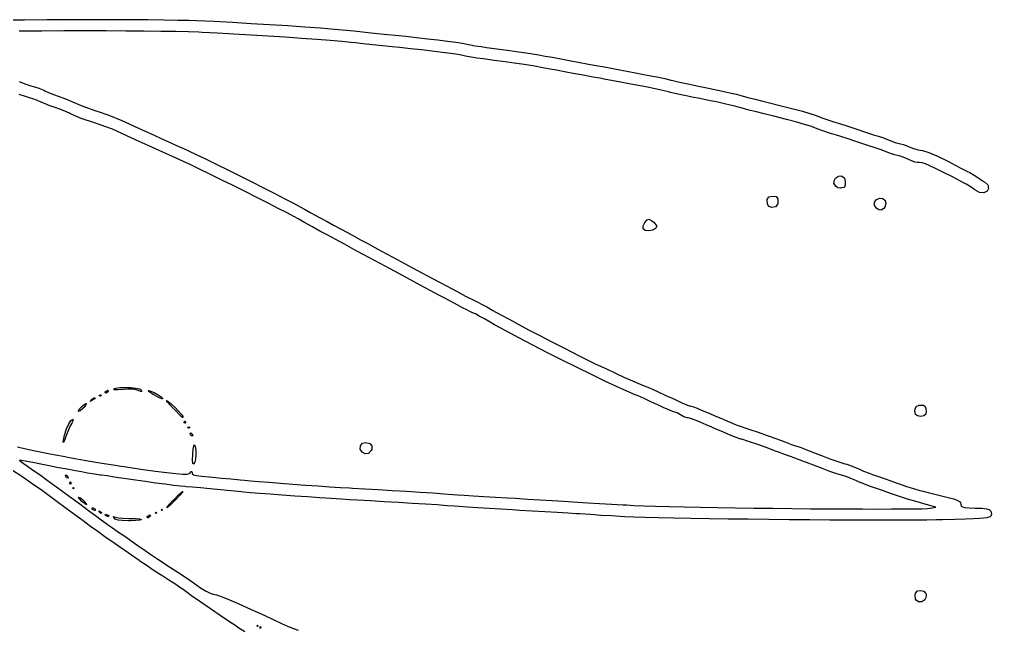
# Model space of a CAD drawing. Extents: x 1.01 to 6.21, y -5.65 to -1.16.
# Drawn here: x 3.5993 to 3.7334, y -1.5017 to -1.4176 of the extents above; entities that cross this region are included whole.
import ezdxf

# ---------------------------------------------------------------- set-up
doc = ezdxf.new("R2010")
doc.units = 0
doc.header["$MEASUREMENT"] = 0
doc.layers.add('BLACK', color=7, linetype='CONTINUOUS')

msp = doc.modelspace()

# ---------------------------------------------------------------- linework, layer by layer
at = {"layer": 'BLACK', "linetype": 'CONTINUOUS'}
for p, q in [((3.5968, -1.41769), (3.59995, -1.41767)), ((3.59995, -1.41767), (3.60308, -1.41765)), ((3.60308, -1.41765), (3.60614, -1.41764)), ((3.60614, -1.41764), (3.60911, -1.41763)), ((3.60911, -1.41763), (3.61194, -1.41763)), ((3.61194, -1.41763), (3.61459, -1.41764)), ((3.61459, -1.41764), (3.61703, -1.41766)), ((3.61703, -1.41766), (3.61922, -1.41768)), ((3.61922, -1.41768), (3.62111, -1.41771)), ((3.62111, -1.41771), (3.62268, -1.41774)), ((3.62268, -1.41774), (3.6237, -1.41778)), ((3.6237, -1.41778), (3.62612, -1.41789)), ((3.62612, -1.41789), (3.62865, -1.41802)), ((3.62865, -1.41802), (3.63122, -1.41817)), ((3.63122, -1.41817), (3.63378, -1.41832)), ((3.63378, -1.41832), (3.63627, -1.41848)), ((3.63627, -1.41848), (3.63863, -1.41865)), ((3.63863, -1.41865), (3.64081, -1.41881)), ((3.64081, -1.41881), (3.64275, -1.41896)), ((3.64275, -1.41896), (3.64439, -1.41911)), ((3.64439, -1.41911), (3.6454, -1.41921)), ((3.60233, -1.41923), (3.59924, -1.41925)), ((3.60538, -1.41922), (3.60233, -1.41923)), ((3.60836, -1.41922), (3.60538, -1.41922)), ((3.61122, -1.41922), (3.60836, -1.41922)), ((3.61394, -1.41923), (3.61122, -1.41922)), ((3.61647, -1.41925), (3.61394, -1.41923)), ((3.61878, -1.41928), (3.61647, -1.41925)), ((3.62083, -1.41931), (3.61878, -1.41928)), ((3.62258, -1.41935), (3.62083, -1.41931)), ((3.624, -1.41941), (3.62258, -1.41935)), ((3.62446, -1.41943), (3.624, -1.41941)), ((3.62659, -1.41953), (3.62446, -1.41943)), ((3.62886, -1.41965), (3.62659, -1.41953)), ((3.63121, -1.41979), (3.62886, -1.41965)), ((3.63359, -1.41994), (3.63121, -1.41979)), ((3.63594, -1.42009), (3.63359, -1.41994)), ((3.63819, -1.42024), (3.63594, -1.42009)), ((3.64028, -1.4204), (3.63819, -1.42024)), ((3.64215, -1.42055), (3.64028, -1.4204)), ((3.6454, -1.41921), (3.64624, -1.4193)), ((3.64624, -1.4193), (3.64736, -1.41942)), ((3.64736, -1.41942), (3.64867, -1.41955)), ((3.64867, -1.41955), (3.65004, -1.41969)), ((3.65004, -1.41969), (3.6511, -1.4198)), ((3.6511, -1.4198), (3.65255, -1.41995)), ((3.65255, -1.41995), (3.65406, -1.42011)), ((3.65406, -1.42011), (3.65556, -1.42029)), ((3.65556, -1.42029), (3.657, -1.42046)), ((3.657, -1.42046), (3.65833, -1.42063)), ((3.64374, -1.42069), (3.64215, -1.42055)), ((3.645, -1.42081), (3.64374, -1.42069)), ((3.64563, -1.42088), (3.645, -1.42081)), ((3.6467, -1.42099), (3.64563, -1.42088)), ((3.64798, -1.42112), (3.6467, -1.42099)), ((3.64935, -1.42126), (3.64798, -1.42112)), ((3.6507, -1.4214), (3.64935, -1.42126)), ((3.65174, -1.4215), (3.6507, -1.4214)), ((3.65323, -1.42167), (3.65174, -1.4215)), ((3.65474, -1.42184), (3.65323, -1.42167)), ((3.65833, -1.42063), (3.65947, -1.42079)), ((3.65947, -1.42079), (3.66037, -1.42092)), ((3.66037, -1.42092), (3.66098, -1.42103)), ((3.66098, -1.42103), (3.6612, -1.42108)), ((3.6612, -1.42108), (3.66151, -1.42115)), ((3.66151, -1.42115), (3.66213, -1.42126)), ((3.66213, -1.42126), (3.66295, -1.42138)), ((3.66295, -1.42138), (3.6637, -1.42149)), ((3.6637, -1.42149), (3.66548, -1.42173)), ((3.66548, -1.42173), (3.66694, -1.42193)), ((3.65621, -1.42201), (3.65474, -1.42184)), ((3.65757, -1.42219), (3.65621, -1.42201)), ((3.65877, -1.42235), (3.65757, -1.42219)), ((3.65975, -1.42249), (3.65877, -1.42235)), ((3.66044, -1.4226), (3.65975, -1.42249)), ((3.6608, -1.42268), (3.66044, -1.4226)), ((3.66103, -1.42273), (3.6608, -1.42268)), ((3.66159, -1.42283), (3.66103, -1.42273)), ((3.66238, -1.42296), (3.66159, -1.42283)), ((3.6633, -1.42309), (3.66238, -1.42296)), ((3.66478, -1.42329), (3.6633, -1.42309)), ((3.66694, -1.42193), (3.66814, -1.4221)), ((3.66814, -1.4221), (3.66916, -1.42225)), ((3.66916, -1.42225), (3.67007, -1.42239)), ((3.67007, -1.42239), (3.67093, -1.42253)), ((3.67093, -1.42253), (3.67182, -1.42268)), ((3.67182, -1.42268), (3.67282, -1.42286)), ((3.67282, -1.42286), (3.67398, -1.42308)), ((3.67398, -1.42308), (3.6751, -1.42329)), ((3.66629, -1.4235), (3.66478, -1.42329)), ((3.66753, -1.42367), (3.66629, -1.4235)), ((3.66858, -1.42382), (3.66753, -1.42367)), ((3.6695, -1.42396), (3.66858, -1.42382)), ((3.67037, -1.4241), (3.6695, -1.42396)), ((3.67125, -1.42425), (3.67037, -1.4241)), ((3.67222, -1.42443), (3.67125, -1.42425)), ((3.67335, -1.42463), (3.67222, -1.42443)), ((3.6751, -1.42329), (3.67636, -1.42352)), ((3.67636, -1.42352), (3.67776, -1.42378)), ((3.67776, -1.42378), (3.6791, -1.42403)), ((3.6791, -1.42403), (3.68, -1.42419)), ((3.68, -1.42419), (3.68231, -1.42462)), ((3.6747, -1.42489), (3.67335, -1.42463)), ((3.67568, -1.42507), (3.6747, -1.42489)), ((3.67706, -1.42532), (3.67568, -1.42507)), ((3.67843, -1.42558), (3.67706, -1.42532)), ((3.6796, -1.42579), (3.67843, -1.42558)), ((3.67995, -1.42586), (3.6796, -1.42579)), ((3.68231, -1.42462), (3.68426, -1.42499)), ((3.68426, -1.42499), (3.68589, -1.4253)), ((3.68589, -1.4253), (3.68722, -1.42557)), ((3.68722, -1.42557), (3.68829, -1.4258)), ((3.68829, -1.4258), (3.68912, -1.42599)), ((3.5992, -1.42621), (3.6, -1.4265)), ((3.6, -1.4265), (3.60082, -1.42677)), ((3.60082, -1.42677), (3.6012, -1.42689)), ((3.6012, -1.42689), (3.60193, -1.42712)), ((3.60193, -1.42712), (3.60262, -1.42741)), ((3.68221, -1.42628), (3.67995, -1.42586)), ((3.68411, -1.42664), (3.68221, -1.42628)), ((3.68569, -1.42694), (3.68411, -1.42664)), ((3.68698, -1.42721), (3.68569, -1.42694)), ((3.68912, -1.42599), (3.68923, -1.42602)), ((3.68923, -1.42602), (3.69014, -1.42623)), ((3.69014, -1.42623), (3.69126, -1.42648)), ((3.69126, -1.42648), (3.69237, -1.42672)), ((3.69237, -1.42672), (3.69273, -1.42679)), ((3.69273, -1.42679), (3.69434, -1.42712)), ((3.69434, -1.42712), (3.69563, -1.42738)), ((3.60008, -1.42826), (3.59923, -1.42797)), ((3.6008, -1.42849), (3.60008, -1.42826)), ((3.60099, -1.42854), (3.6008, -1.42849)), ((3.60262, -1.42741), (3.60277, -1.42748)), ((3.60277, -1.42748), (3.60334, -1.42774)), ((3.60334, -1.42774), (3.60409, -1.42803)), ((3.60409, -1.42803), (3.60459, -1.4282)), ((3.60459, -1.4282), (3.60539, -1.42848)), ((3.60539, -1.42848), (3.60618, -1.4288)), ((3.68802, -1.42743), (3.68698, -1.42721)), ((3.68883, -1.42762), (3.68802, -1.42743)), ((3.68911, -1.42769), (3.68883, -1.42762)), ((3.69012, -1.42792), (3.68911, -1.42769)), ((3.69126, -1.42817), (3.69012, -1.42792)), ((3.69233, -1.42839), (3.69126, -1.42817)), ((3.6929, -1.42851), (3.69233, -1.42839)), ((3.6944, -1.42881), (3.6929, -1.42851)), ((3.69563, -1.42738), (3.69666, -1.4276)), ((3.69666, -1.4276), (3.69748, -1.42779)), ((3.69748, -1.42779), (3.69818, -1.42796)), ((3.69818, -1.42796), (3.6988, -1.42812)), ((3.6988, -1.42812), (3.699, -1.42818)), ((3.699, -1.42818), (3.69977, -1.42839)), ((3.69977, -1.42839), (3.70077, -1.42865)), ((3.60174, -1.42881), (3.60099, -1.42854)), ((3.60237, -1.42908), (3.60174, -1.42881)), ((3.60272, -1.42925), (3.60237, -1.42908)), ((3.60343, -1.42953), (3.60272, -1.42925)), ((3.60419, -1.4298), (3.60343, -1.42953)), ((3.60468, -1.42997), (3.60419, -1.4298)), ((3.60618, -1.4288), (3.60656, -1.42898)), ((3.60656, -1.42898), (3.60802, -1.42962)), ((3.60802, -1.42962), (3.60981, -1.43024)), ((3.6956, -1.42906), (3.6944, -1.42881)), ((3.69655, -1.42927), (3.6956, -1.42906)), ((3.69732, -1.42945), (3.69655, -1.42927)), ((3.69799, -1.42961), (3.69732, -1.42945)), ((3.6986, -1.42978), (3.69799, -1.42961)), ((3.69898, -1.42988), (3.6986, -1.42978)), ((3.70077, -1.42865), (3.70185, -1.42892)), ((3.70185, -1.42892), (3.7024, -1.42906)), ((3.7024, -1.42906), (3.70438, -1.42955)), ((3.70438, -1.42955), (3.70601, -1.42996)), ((3.6055, -1.43028), (3.60468, -1.42997)), ((3.60616, -1.43058), (3.6055, -1.43028)), ((3.60628, -1.43064), (3.60616, -1.43058)), ((3.60778, -1.43128), (3.60628, -1.43064)), ((3.60981, -1.43024), (3.61, -1.4303)), ((3.61, -1.4303), (3.6116, -1.43084)), ((3.6116, -1.43084), (3.61339, -1.43158)), ((3.6999, -1.43013), (3.69898, -1.42988)), ((3.70096, -1.4304), (3.6999, -1.43013)), ((3.702, -1.43066), (3.70096, -1.4304)), ((3.70335, -1.43099), (3.702, -1.43066)), ((3.7051, -1.43143), (3.70335, -1.43099)), ((3.70601, -1.42996), (3.7073, -1.43031)), ((3.7073, -1.43031), (3.7083, -1.4306)), ((3.7083, -1.4306), (3.70904, -1.43085)), ((3.70904, -1.43085), (3.7094, -1.43099)), ((3.7094, -1.43099), (3.70998, -1.43121)), ((3.6096, -1.4319), (3.60778, -1.43128)), ((3.6104, -1.43215), (3.6096, -1.4319)), ((3.61209, -1.43279), (3.6104, -1.43215)), ((3.61339, -1.43158), (3.6144, -1.43205)), ((3.6144, -1.43205), (3.61569, -1.43265)), ((3.7065, -1.4318), (3.7051, -1.43143)), ((3.7076, -1.43211), (3.7065, -1.4318)), ((3.70842, -1.43237), (3.7076, -1.43211)), ((3.709, -1.43259), (3.70842, -1.43237)), ((3.70998, -1.43121), (3.71081, -1.4315)), ((3.71081, -1.4315), (3.71177, -1.43181)), ((3.71177, -1.43181), (3.7124, -1.43201)), ((3.7124, -1.43201), (3.7134, -1.43231)), ((3.7134, -1.43231), (3.71439, -1.43263)), ((3.614, -1.43365), (3.61209, -1.43279)), ((3.61407, -1.43368), (3.614, -1.43365)), ((3.61538, -1.43429), (3.61407, -1.43368)), ((3.61569, -1.43265), (3.61733, -1.43339)), ((3.61733, -1.43339), (3.61932, -1.43429)), ((3.70934, -1.43272), (3.709, -1.43259)), ((3.7101, -1.43299), (3.70934, -1.43272)), ((3.71103, -1.4333), (3.7101, -1.43299)), ((3.712, -1.43361), (3.71103, -1.4333)), ((3.71261, -1.43379), (3.712, -1.43361)), ((3.71362, -1.43411), (3.71261, -1.43379)), ((3.71439, -1.43263), (3.71523, -1.43291)), ((3.71523, -1.43291), (3.7156, -1.43304)), ((3.7156, -1.43304), (3.71641, -1.43331)), ((3.71641, -1.43331), (3.71723, -1.43358)), ((3.71723, -1.43358), (3.7176, -1.43369)), ((3.7176, -1.43369), (3.71835, -1.43394)), ((3.61703, -1.43504), (3.61538, -1.43429)), ((3.61904, -1.43594), (3.61703, -1.43504)), ((3.61932, -1.43429), (3.62166, -1.43534)), ((3.71453, -1.43441), (3.71362, -1.43411)), ((3.7152, -1.43464), (3.71453, -1.43441)), ((3.71562, -1.43478), (3.7152, -1.43464)), ((3.71647, -1.43507), (3.71562, -1.43478)), ((3.7172, -1.43529), (3.71647, -1.43507)), ((3.71835, -1.43394), (3.71918, -1.43426)), ((3.71918, -1.43426), (3.71947, -1.43438)), ((3.71947, -1.43438), (3.7201, -1.43462)), ((3.7201, -1.43462), (3.72063, -1.43477)), ((3.72063, -1.43477), (3.72082, -1.4348)), ((3.72082, -1.4348), (3.72124, -1.43489)), ((3.72124, -1.43489), (3.72181, -1.43511)), ((3.72181, -1.43511), (3.722, -1.4352)), ((3.722, -1.4352), (3.7226, -1.43545)), ((3.6214, -1.437), (3.61904, -1.43594)), ((3.62166, -1.43534), (3.6218, -1.4354)), ((3.6218, -1.4354), (3.62258, -1.43575)), ((3.62258, -1.43575), (3.62364, -1.43626)), ((3.62364, -1.43626), (3.62493, -1.43688)), ((3.71747, -1.43538), (3.7172, -1.43529)), ((3.71829, -1.43566), (3.71747, -1.43538)), ((3.71907, -1.43598), (3.71829, -1.43566)), ((3.71943, -1.43612), (3.71907, -1.43598)), ((3.72002, -1.43632), (3.71943, -1.43612)), ((3.72042, -1.4364), (3.72002, -1.43632)), ((3.72065, -1.43644), (3.72042, -1.4364)), ((3.72119, -1.43663), (3.72065, -1.43644)), ((3.7226, -1.43545), (3.72313, -1.43559)), ((3.72313, -1.43559), (3.72324, -1.4356)), ((3.72324, -1.4356), (3.72387, -1.4357)), ((3.72387, -1.4357), (3.72473, -1.43598)), ((3.72473, -1.43598), (3.72585, -1.43647)), ((3.72585, -1.43647), (3.72727, -1.43716)), ((3.6219, -1.43723), (3.6214, -1.437)), ((3.62289, -1.43769), (3.6219, -1.43723)), ((3.62412, -1.43828), (3.62289, -1.43769)), ((3.62493, -1.43688), (3.6264, -1.4376)), ((3.6264, -1.4376), (3.62799, -1.43839)), ((3.72182, -1.43691), (3.72119, -1.43663)), ((3.72225, -1.43711), (3.72182, -1.43691)), ((3.72281, -1.43732), (3.72225, -1.43711)), ((3.72316, -1.43738), (3.72281, -1.43732)), ((3.72345, -1.43737), (3.72316, -1.43738)), ((3.72381, -1.43743), (3.72345, -1.43737)), ((3.72427, -1.43757), (3.72381, -1.43743)), ((3.72488, -1.43782), (3.72427, -1.43757)), ((3.72567, -1.43819), (3.72488, -1.43782)), ((3.72727, -1.43716), (3.72743, -1.43725)), ((3.72743, -1.43725), (3.72836, -1.43773)), ((3.72836, -1.43773), (3.72925, -1.43819)), ((3.62554, -1.43898), (3.62412, -1.43828)), ((3.6271, -1.43974), (3.62554, -1.43898)), ((3.62799, -1.43839), (3.62965, -1.43921)), ((3.62965, -1.43921), (3.63132, -1.44005)), ((3.71226, -1.43927), (3.7127, -1.43922)), ((3.7127, -1.43922), (3.71303, -1.43943)), ((3.72669, -1.4387), (3.72567, -1.43819)), ((3.72799, -1.43936), (3.72669, -1.4387)), ((3.72925, -1.43819), (3.73, -1.43858)), ((3.73, -1.43858), (3.73038, -1.43877)), ((3.73038, -1.43877), (3.73099, -1.4391)), ((3.73099, -1.4391), (3.73149, -1.43943)), ((3.62873, -1.44055), (3.6271, -1.43974)), ((3.63039, -1.44138), (3.62873, -1.44055)), ((3.63132, -1.44005), (3.63295, -1.44087)), ((3.71164, -1.44026), (3.71171, -1.4398)), ((3.71193, -1.4407), (3.71164, -1.44026)), ((3.71171, -1.4398), (3.71188, -1.43955)), ((3.71188, -1.43955), (3.71226, -1.43927)), ((3.71303, -1.43943), (3.71308, -1.43952)), ((3.71308, -1.43952), (3.71318, -1.43998)), ((3.71319, -1.44044), (3.7131, -1.44075)), ((3.71318, -1.43998), (3.71319, -1.44044)), ((3.72959, -1.4402), (3.72799, -1.43936)), ((3.72991, -1.44038), (3.72959, -1.4402)), ((3.73058, -1.44079), (3.72991, -1.44038)), ((3.73149, -1.43943), (3.73165, -1.43955)), ((3.73165, -1.43955), (3.73213, -1.4399)), ((3.73213, -1.4399), (3.73245, -1.44009)), ((3.73245, -1.44009), (3.73287, -1.44046)), ((3.73287, -1.44046), (3.73296, -1.44094)), ((3.63202, -1.4422), (3.63039, -1.44138)), ((3.63295, -1.44087), (3.63449, -1.44165)), ((3.63449, -1.44165), (3.63588, -1.44236)), ((3.71219, -1.44087), (3.71193, -1.4407)), ((3.71254, -1.44091), (3.71219, -1.44087)), ((3.71268, -1.44087), (3.71254, -1.44091)), ((3.71302, -1.4408), (3.71268, -1.44087)), ((3.7131, -1.44075), (3.71302, -1.4408)), ((3.7311, -1.44115), (3.73058, -1.44079)), ((3.7311, -1.44116), (3.7311, -1.44115)), ((3.73175, -1.44152), (3.7311, -1.44116)), ((3.73234, -1.44157), (3.73175, -1.44152)), ((3.73279, -1.44131), (3.73234, -1.44157)), ((3.73296, -1.44094), (3.73279, -1.44131)), ((3.63357, -1.44299), (3.63202, -1.4422)), ((3.63497, -1.44371), (3.63357, -1.44299)), ((3.63588, -1.44236), (3.63707, -1.44298)), ((3.63707, -1.44298), (3.638, -1.44347)), ((3.70243, -1.44247), (3.70268, -1.44211)), ((3.70248, -1.4431), (3.70243, -1.44247)), ((3.70267, -1.44346), (3.70248, -1.4431)), ((3.70268, -1.44211), (3.70319, -1.442)), ((3.70319, -1.442), (3.70366, -1.44208)), ((3.7039, -1.44309), (3.70357, -1.44348)), ((3.70366, -1.44208), (3.70388, -1.44238)), ((3.70388, -1.44238), (3.70392, -1.4425)), ((3.70392, -1.4425), (3.7039, -1.44309)), ((3.71724, -1.44285), (3.7175, -1.44249)), ((3.71724, -1.4433), (3.71724, -1.44285)), ((3.7175, -1.44249), (3.71796, -1.4423)), ((3.71796, -1.4423), (3.71837, -1.44233)), ((3.71837, -1.44233), (3.7187, -1.44259)), ((3.7188, -1.44304), (3.71866, -1.44353)), ((3.7187, -1.44259), (3.7188, -1.44304)), ((3.63618, -1.44433), (3.63497, -1.44371)), ((3.63714, -1.44484), (3.63618, -1.44433)), ((3.638, -1.44347), (3.6386, -1.4438)), ((3.6386, -1.4438), (3.63948, -1.4443)), ((3.63948, -1.4443), (3.64057, -1.4449)), ((3.70308, -1.4436), (3.70267, -1.44346)), ((3.70357, -1.44348), (3.70308, -1.4436)), ((3.71755, -1.44372), (3.71724, -1.4433)), ((3.71782, -1.4439), (3.71755, -1.44372)), ((3.71817, -1.44396), (3.71782, -1.4439)), ((3.71851, -1.44371), (3.71817, -1.44396)), ((3.71866, -1.44353), (3.71851, -1.44371)), ((3.6378, -1.4452), (3.63714, -1.44484)), ((3.63852, -1.4456), (3.6378, -1.4452)), ((3.63958, -1.44619), (3.63852, -1.4456)), ((3.64057, -1.4449), (3.64172, -1.44553)), ((3.64172, -1.44553), (3.6426, -1.446)), ((3.68534, -1.44611), (3.68555, -1.44566)), ((3.68555, -1.44566), (3.68585, -1.4453)), ((3.68585, -1.4453), (3.68609, -1.4452)), ((3.68609, -1.4452), (3.68639, -1.44533)), ((3.68639, -1.44533), (3.68677, -1.44562)), ((3.68677, -1.44562), (3.68709, -1.44596)), ((3.64072, -1.44682), (3.63958, -1.44619)), ((3.6418, -1.4474), (3.64072, -1.44682)), ((3.6426, -1.446), (3.64372, -1.4466)), ((3.64372, -1.4466), (3.64502, -1.44731)), ((3.68532, -1.44649), (3.68534, -1.44611)), ((3.68533, -1.4465), (3.68532, -1.44649)), ((3.68561, -1.44674), (3.68533, -1.4465)), ((3.68609, -1.4468), (3.68561, -1.44674)), ((3.68661, -1.44671), (3.68609, -1.4468)), ((3.68703, -1.44649), (3.68661, -1.44671)), ((3.6872, -1.44617), (3.68703, -1.44649)), ((3.68709, -1.44596), (3.6872, -1.44617)), ((3.64281, -1.44795), (3.6418, -1.4474)), ((3.6441, -1.44864), (3.64281, -1.44795)), ((3.64502, -1.44731), (3.64633, -1.44802)), ((3.64633, -1.44802), (3.6474, -1.4486)), ((3.6474, -1.4486), (3.64861, -1.44926)), ((3.64542, -1.44936), (3.6441, -1.44864)), ((3.6466, -1.45), (3.64542, -1.44936)), ((3.64861, -1.44926), (3.64999, -1.45001)), ((3.64764, -1.45057), (3.6466, -1.45)), ((3.64901, -1.45131), (3.64764, -1.45057)), ((3.65039, -1.45205), (3.64901, -1.45131)), ((3.64999, -1.45001), (3.65136, -1.45074)), ((3.65136, -1.45074), (3.6524, -1.4513)), ((3.6524, -1.4513), (3.65349, -1.45188)), ((3.6516, -1.4527), (3.65039, -1.45205)), ((3.65349, -1.45188), (3.65479, -1.45258)), ((3.65479, -1.45258), (3.65617, -1.45332)), ((3.65202, -1.45292), (3.6516, -1.4527)), ((3.65321, -1.45356), (3.65202, -1.45292)), ((3.65456, -1.45429), (3.65321, -1.45356)), ((3.65617, -1.45332), (3.6575, -1.45403)), ((3.65594, -1.45503), (3.65456, -1.45429)), ((3.6572, -1.4557), (3.65594, -1.45503)), ((3.6575, -1.45403), (3.658, -1.4543)), ((3.658, -1.4543), (3.65905, -1.45486)), ((3.65905, -1.45486), (3.66, -1.45537)), ((3.65751, -1.45587), (3.6572, -1.4557)), ((3.65872, -1.45652), (3.65751, -1.45587)), ((3.65967, -1.45702), (3.65872, -1.45652)), ((3.66, -1.45537), (3.6608, -1.45579)), ((3.6608, -1.45579), (3.66136, -1.45608)), ((3.66136, -1.45608), (3.6616, -1.4562)), ((3.6616, -1.4562), (3.66242, -1.4566)), ((3.66242, -1.4566), (3.66309, -1.45694)), ((3.66041, -1.45741), (3.65967, -1.45702)), ((3.661, -1.45771), (3.66041, -1.45741)), ((3.66151, -1.45796), (3.661, -1.45771)), ((3.662, -1.45819), (3.66151, -1.45796)), ((3.66309, -1.45694), (3.66377, -1.4573)), ((3.66377, -1.4573), (3.66459, -1.45777)), ((3.66459, -1.45777), (3.665, -1.458)), ((3.665, -1.458), (3.66576, -1.45842)), ((3.66217, -1.45827), (3.662, -1.45819)), ((3.66269, -1.45856), (3.66217, -1.45827)), ((3.66341, -1.45895), (3.66269, -1.45856)), ((3.6642, -1.4594), (3.66341, -1.45895)), ((3.66576, -1.45842), (3.66681, -1.45899)), ((3.66681, -1.45899), (3.66808, -1.45968)), ((3.66482, -1.45975), (3.6642, -1.4594)), ((3.66639, -1.46061), (3.66482, -1.45975)), ((3.66816, -1.46156), (3.66639, -1.46061)), ((3.66808, -1.45968), (3.66952, -1.46044)), ((3.66952, -1.46044), (3.67106, -1.46124)), ((3.67008, -1.46257), (3.66816, -1.46156)), ((3.67106, -1.46124), (3.67263, -1.46206)), ((3.6721, -1.46361), (3.67008, -1.46257)), ((3.67263, -1.46206), (3.67417, -1.46286)), ((3.67417, -1.46286), (3.67561, -1.4636)), ((3.67416, -1.46466), (3.6721, -1.46361)), ((3.6762, -1.46567), (3.67416, -1.46466)), ((3.67561, -1.4636), (3.6764, -1.464)), ((3.6764, -1.464), (3.67752, -1.46455)), ((3.67752, -1.46455), (3.6788, -1.46517)), ((3.67817, -1.46663), (3.6762, -1.46567)), ((3.6788, -1.46517), (3.68016, -1.46581)), ((3.68016, -1.46581), (3.68151, -1.46644)), ((3.68001, -1.46752), (3.67817, -1.46663)), ((3.68151, -1.46644), (3.68276, -1.46701)), ((3.68276, -1.46701), (3.68383, -1.46748)), ((3.61229, -1.46861), (3.61257, -1.46848)), ((3.61238, -1.46871), (3.61229, -1.46861)), ((3.61229, -1.46861), (3.61229, -1.46861)), ((3.61283, -1.46874), (3.61238, -1.46871)), ((3.61257, -1.46848), (3.61312, -1.46841)), ((3.61365, -1.46868), (3.61283, -1.46874)), ((3.61312, -1.46841), (3.61384, -1.46839)), ((3.61424, -1.46864), (3.61365, -1.46868)), ((3.61384, -1.46839), (3.6146, -1.46841)), ((3.61505, -1.46865), (3.61424, -1.46864)), ((3.6146, -1.46841), (3.6153, -1.46848)), ((3.61552, -1.46877), (3.61505, -1.46865)), ((3.6153, -1.46848), (3.61581, -1.46859)), ((3.61581, -1.46859), (3.616, -1.4687)), ((3.616, -1.4687), (3.61613, -1.46894)), ((3.68166, -1.46829), (3.68001, -1.46752)), ((3.68308, -1.46893), (3.68166, -1.46829)), ((3.68383, -1.46748), (3.6846, -1.4678)), ((3.6846, -1.4678), (3.68525, -1.46807)), ((3.68525, -1.46807), (3.68618, -1.46847)), ((3.68618, -1.46847), (3.68728, -1.46896)), ((3.60906, -1.47029), (3.60925, -1.47008)), ((3.60925, -1.47008), (3.60954, -1.46985)), ((3.60961, -1.46998), (3.60934, -1.47018)), ((3.60954, -1.46985), (3.60969, -1.46982)), ((3.60969, -1.46982), (3.60961, -1.46998)), ((3.61024, -1.46953), (3.61027, -1.46947)), ((3.6104, -1.4696), (3.61024, -1.46953)), ((3.61027, -1.46947), (3.6105, -1.46944)), ((3.61051, -1.46959), (3.6104, -1.4696)), ((3.6105, -1.46944), (3.61053, -1.46947)), ((3.61053, -1.46947), (3.61051, -1.46959)), ((3.61107, -1.46908), (3.6111, -1.469)), ((3.61118, -1.4692), (3.61107, -1.46908)), ((3.6111, -1.469), (3.61136, -1.46881)), ((3.61124, -1.46919), (3.61118, -1.4692)), ((3.6115, -1.469), (3.61124, -1.46919)), ((3.61136, -1.46881), (3.61142, -1.4688)), ((3.61142, -1.4688), (3.61153, -1.46892)), ((3.61153, -1.46892), (3.6115, -1.469)), ((3.61553, -1.46877), (3.61552, -1.46877)), ((3.61595, -1.46897), (3.61553, -1.46877)), ((3.61613, -1.46894), (3.61595, -1.46897)), ((3.61702, -1.46889), (3.61705, -1.46881)), ((3.61729, -1.4691), (3.61702, -1.46889)), ((3.61705, -1.46881), (3.61738, -1.4689)), ((3.6178, -1.4694), (3.61729, -1.4691)), ((3.61738, -1.4689), (3.61786, -1.46912)), ((3.61823, -1.46963), (3.6178, -1.4694)), ((3.61786, -1.46912), (3.61838, -1.46941)), ((3.61868, -1.46986), (3.61823, -1.46963)), ((3.61838, -1.46941), (3.6188, -1.46969)), ((3.61891, -1.46996), (3.61868, -1.46986)), ((3.6188, -1.46969), (3.619, -1.46989)), ((3.61899, -1.46997), (3.61891, -1.46996)), ((3.619, -1.4699), (3.61899, -1.46997)), ((3.619, -1.46989), (3.619, -1.4699)), ((3.6842, -1.4694), (3.68308, -1.46893)), ((3.68461, -1.46957), (3.6842, -1.4694)), ((3.68544, -1.46993), (3.68461, -1.46957)), ((3.68639, -1.47037), (3.68544, -1.46993)), ((3.68728, -1.46896), (3.68846, -1.4695)), ((3.68846, -1.4695), (3.68965, -1.47004)), ((3.68965, -1.47004), (3.69073, -1.47055)), ((3.6074, -1.47167), (3.60752, -1.47142)), ((3.60752, -1.47142), (3.60782, -1.47109)), ((3.608, -1.4713), (3.60763, -1.47161)), ((3.60782, -1.47109), (3.60816, -1.47078)), ((3.60814, -1.47116), (3.608, -1.4713)), ((3.60843, -1.47081), (3.60814, -1.47116)), ((3.60816, -1.47078), (3.60843, -1.47062)), ((3.60843, -1.47062), (3.6085, -1.47063)), ((3.6085, -1.47063), (3.60843, -1.47081)), ((3.60934, -1.47018), (3.60904, -1.47035)), ((3.60904, -1.47035), (3.60906, -1.47029)), ((3.61956, -1.47022), (3.61958, -1.4702)), ((3.6197, -1.47043), (3.61956, -1.47022)), ((3.61958, -1.4702), (3.6198, -1.47033)), ((3.62005, -1.47083), (3.6197, -1.47043)), ((3.6198, -1.47033), (3.6202, -1.47068)), ((3.62055, -1.47137), (3.62005, -1.47083)), ((3.6202, -1.47068), (3.62068, -1.47114)), ((3.62086, -1.47168), (3.62055, -1.47137)), ((3.62068, -1.47114), (3.62117, -1.47164)), ((3.68735, -1.47082), (3.68639, -1.47037)), ((3.68809, -1.47116), (3.68735, -1.47082)), ((3.68884, -1.47149), (3.68809, -1.47116)), ((3.69073, -1.47055), (3.6909, -1.47062)), ((3.6909, -1.47062), (3.69144, -1.47086)), ((3.69144, -1.47086), (3.69186, -1.47099)), ((3.69186, -1.47099), (3.69194, -1.471)), ((3.69194, -1.471), (3.69226, -1.47108)), ((3.69226, -1.47108), (3.69279, -1.47127)), ((3.69279, -1.47127), (3.69304, -1.47138)), ((3.69304, -1.47138), (3.69369, -1.47166)), ((3.72282, -1.47169), (3.72283, -1.47136)), ((3.72283, -1.47136), (3.72298, -1.47102)), ((3.72298, -1.47102), (3.72338, -1.47086)), ((3.72338, -1.47086), (3.72354, -1.47084)), ((3.72354, -1.47084), (3.72401, -1.47084)), ((3.72401, -1.47084), (3.72423, -1.47104)), ((3.72423, -1.47104), (3.72431, -1.47129)), ((3.72431, -1.47129), (3.72437, -1.47179)), ((3.60742, -1.47171), (3.6074, -1.47167)), ((3.60763, -1.47161), (3.60742, -1.47171)), ((3.62135, -1.47217), (3.62086, -1.47168)), ((3.62117, -1.47164), (3.62157, -1.47208)), ((3.62163, -1.47245), (3.62135, -1.47217)), ((3.62157, -1.47208), (3.62178, -1.47238)), ((3.62176, -1.47255), (3.62163, -1.47245)), ((3.6218, -1.47253), (3.62176, -1.47255)), ((3.62178, -1.47238), (3.6218, -1.47243)), ((3.6218, -1.47243), (3.6218, -1.47253)), ((3.68939, -1.47172), (3.68884, -1.47149)), ((3.68968, -1.4718), (3.68939, -1.47172)), ((3.69002, -1.47192), (3.68968, -1.4718)), ((3.68968, -1.4718), (3.68968, -1.4718)), ((3.69045, -1.4722), (3.69002, -1.47192)), ((3.69093, -1.47248), (3.69045, -1.4722)), ((3.69138, -1.4726), (3.69093, -1.47248)), ((3.69152, -1.47261), (3.69138, -1.4726)), ((3.69204, -1.47275), (3.69152, -1.47261)), ((3.69264, -1.47298), (3.69204, -1.47275)), ((3.69369, -1.47166), (3.69451, -1.47201)), ((3.69451, -1.47201), (3.6952, -1.4723)), ((3.6952, -1.4723), (3.69603, -1.47265)), ((3.69603, -1.47265), (3.69685, -1.47301)), ((3.72288, -1.47211), (3.72282, -1.47169)), ((3.72288, -1.47212), (3.72288, -1.47211)), ((3.72315, -1.47233), (3.72288, -1.47212)), ((3.72361, -1.4724), (3.72315, -1.47233)), ((3.72406, -1.47232), (3.72361, -1.4724)), ((3.72433, -1.4721), (3.72406, -1.47232)), ((3.72437, -1.47179), (3.72433, -1.4721)), ((3.60574, -1.47413), (3.60605, -1.47342)), ((3.60623, -1.47377), (3.60593, -1.47446)), ((3.60605, -1.47342), (3.60636, -1.47295)), ((3.60647, -1.47332), (3.60623, -1.47377)), ((3.60636, -1.47295), (3.60662, -1.4728)), ((3.60649, -1.47328), (3.60647, -1.47332)), ((3.60666, -1.47294), (3.60649, -1.47328)), ((3.60662, -1.4728), (3.60666, -1.47294)), ((3.622, -1.4732), (3.62207, -1.47304)), ((3.62201, -1.47331), (3.622, -1.4732)), ((3.62213, -1.47333), (3.62201, -1.47331)), ((3.62207, -1.47304), (3.62213, -1.47307)), ((3.62213, -1.47307), (3.62216, -1.4733)), ((3.62216, -1.4733), (3.62213, -1.47333)), ((3.62244, -1.47393), (3.62247, -1.47387)), ((3.6226, -1.474), (3.62244, -1.47393)), ((3.62247, -1.47387), (3.6227, -1.47384)), ((3.62271, -1.47399), (3.6226, -1.474)), ((3.6227, -1.47384), (3.62273, -1.47387)), ((3.62273, -1.47387), (3.62271, -1.47399)), ((3.69318, -1.47321), (3.69264, -1.47298)), ((3.69399, -1.47356), (3.69318, -1.47321)), ((3.6948, -1.4739), (3.69399, -1.47356)), ((3.69548, -1.47419), (3.6948, -1.4739)), ((3.69685, -1.47301), (3.6974, -1.47325)), ((3.6974, -1.47325), (3.69817, -1.47356)), ((3.69817, -1.47356), (3.69899, -1.47385)), ((3.69899, -1.47385), (3.6992, -1.47392)), ((3.6992, -1.47392), (3.70006, -1.47419)), ((3.60529, -1.4759), (3.60547, -1.47498)), ((3.60567, -1.47517), (3.60546, -1.47572)), ((3.60547, -1.47498), (3.60574, -1.47413)), ((3.60593, -1.47446), (3.60567, -1.47517)), ((3.6228, -1.47473), (3.6229, -1.47465)), ((3.6228, -1.47476), (3.6228, -1.47473)), ((3.62293, -1.47507), (3.6228, -1.47476)), ((3.6229, -1.47465), (3.62304, -1.47476)), ((3.62296, -1.47509), (3.62293, -1.47507)), ((3.62317, -1.4751), (3.62296, -1.47509)), ((3.62304, -1.47476), (3.62319, -1.47501)), ((3.62319, -1.47501), (3.62317, -1.4751)), ((3.69633, -1.47455), (3.69548, -1.47419)), ((3.697, -1.47485), (3.69633, -1.47455)), ((3.69721, -1.47494), (3.697, -1.47485)), ((3.69803, -1.47526), (3.69721, -1.47494)), ((3.6988, -1.47552), (3.69803, -1.47526)), ((3.70006, -1.47419), (3.70118, -1.47457)), ((3.70118, -1.47457), (3.70244, -1.47502)), ((3.70244, -1.47502), (3.70375, -1.47551)), ((3.599, -1.47661), (3.60016, -1.47688)), ((3.60528, -1.47596), (3.60529, -1.4759)), ((3.60532, -1.476), (3.60528, -1.47596)), ((3.60546, -1.47572), (3.60532, -1.476)), ((3.62322, -1.47692), (3.62331, -1.47646)), ((3.62331, -1.47646), (3.62341, -1.47631)), ((3.62341, -1.47631), (3.62342, -1.47631)), ((3.62342, -1.47631), (3.62352, -1.47656)), ((3.62352, -1.47656), (3.62358, -1.47707)), ((3.64627, -1.47691), (3.6463, -1.47646)), ((3.6463, -1.47646), (3.64659, -1.47611)), ((3.64659, -1.47611), (3.647, -1.476)), ((3.647, -1.476), (3.6476, -1.47613)), ((3.6476, -1.47613), (3.6479, -1.47647)), ((3.6479, -1.47647), (3.64786, -1.47697)), ((3.69894, -1.47556), (3.6988, -1.47552)), ((3.69986, -1.47585), (3.69894, -1.47556)), ((3.70101, -1.47625), (3.69986, -1.47585)), ((3.7023, -1.47671), (3.70101, -1.47625)), ((3.7036, -1.4772), (3.7023, -1.47671)), ((3.70375, -1.47551), (3.704, -1.4756)), ((3.704, -1.4756), (3.70486, -1.47592)), ((3.70486, -1.47592), (3.7058, -1.47626)), ((3.7058, -1.47626), (3.7062, -1.47639)), ((3.7062, -1.47639), (3.70696, -1.47665)), ((3.70696, -1.47665), (3.70768, -1.47693)), ((3.60016, -1.47688), (3.60142, -1.47715)), ((3.60142, -1.47715), (3.6026, -1.47739)), ((3.6026, -1.47739), (3.6032, -1.4775)), ((3.6032, -1.4775), (3.60422, -1.47769)), ((3.60422, -1.47769), (3.60527, -1.47789)), ((3.60527, -1.47789), (3.60617, -1.47807)), ((3.60617, -1.47807), (3.6064, -1.47812)), ((3.6064, -1.47812), (3.60718, -1.47827)), ((3.62315, -1.47845), (3.62316, -1.47764)), ((3.62316, -1.47764), (3.62317, -1.4776)), ((3.62317, -1.4776), (3.62322, -1.47692)), ((3.6236, -1.47769), (3.62356, -1.47828)), ((3.62358, -1.47707), (3.6236, -1.47769)), ((3.64654, -1.47731), (3.64627, -1.47691)), ((3.64695, -1.47754), (3.64654, -1.47731)), ((3.64742, -1.47752), (3.64695, -1.47754)), ((3.6478, -1.47711), (3.64742, -1.47752)), ((3.64786, -1.47697), (3.6478, -1.47711)), ((3.704, -1.47735), (3.7036, -1.4772)), ((3.70494, -1.47769), (3.704, -1.47735)), ((3.7058, -1.47799), (3.70494, -1.47769)), ((3.70624, -1.47814), (3.7058, -1.47799)), ((3.707, -1.47842), (3.70624, -1.47814)), ((3.70768, -1.47693), (3.708, -1.47706)), ((3.708, -1.47706), (3.70884, -1.4774)), ((3.70884, -1.4774), (3.70991, -1.47781)), ((3.70991, -1.47781), (3.71108, -1.47823)), ((3.59929, -1.47845), (3.59928, -1.47846)), ((3.59928, -1.47846), (3.5994, -1.47858)), ((3.59956, -1.47848), (3.59929, -1.47845)), ((3.5994, -1.47858), (3.59979, -1.47887)), ((3.6001, -1.47858), (3.59956, -1.47848)), ((3.59979, -1.47887), (3.60037, -1.47927)), ((3.60081, -1.47872), (3.6001, -1.47858)), ((3.60037, -1.47927), (3.60056, -1.4794)), ((3.60056, -1.4794), (3.60122, -1.47985)), ((3.6011, -1.47878), (3.60081, -1.47872)), ((3.60223, -1.47901), (3.6011, -1.47878)), ((3.60336, -1.47923), (3.60223, -1.47901)), ((3.6044, -1.47943), (3.60336, -1.47923)), ((3.60525, -1.47958), (3.6044, -1.47943)), ((3.60718, -1.47827), (3.60819, -1.47845)), ((3.60819, -1.47845), (3.60927, -1.47863)), ((3.60927, -1.47863), (3.6098, -1.47871)), ((3.6098, -1.47871), (3.61094, -1.47888)), ((3.61094, -1.47888), (3.61218, -1.47908)), ((3.61218, -1.47908), (3.61331, -1.47925)), ((3.61331, -1.47925), (3.6137, -1.47931)), ((3.6137, -1.47931), (3.61603, -1.47967)), ((3.6232, -1.4789), (3.62315, -1.47845)), ((3.62331, -1.47899), (3.6232, -1.4789)), ((3.62348, -1.47868), (3.62331, -1.47899)), ((3.62356, -1.47828), (3.62348, -1.47868)), ((3.7076, -1.47866), (3.707, -1.47842)), ((3.70787, -1.47877), (3.7076, -1.47866)), ((3.70881, -1.47914), (3.70787, -1.47877)), ((3.70993, -1.47956), (3.70881, -1.47914)), ((3.71108, -1.47823), (3.7122, -1.47862)), ((3.7122, -1.47862), (3.71313, -1.47893)), ((3.71313, -1.47893), (3.7134, -1.47901)), ((3.7134, -1.47901), (3.71416, -1.47927)), ((3.71416, -1.47927), (3.71492, -1.47958)), ((3.59958, -1.48071), (3.59817, -1.47977)), ((3.60102, -1.48169), (3.59958, -1.48071)), ((3.60122, -1.47985), (3.6021, -1.48047)), ((3.6021, -1.48047), (3.6031, -1.48118)), ((3.6058, -1.47967), (3.60525, -1.47958)), ((3.6056, -1.48053), (3.6057, -1.48045)), ((3.6056, -1.48056), (3.6056, -1.48053)), ((3.60573, -1.48087), (3.6056, -1.48056)), ((3.6057, -1.48045), (3.60584, -1.48056)), ((3.60583, -1.47968), (3.6058, -1.47967)), ((3.6063, -1.47976), (3.60583, -1.47968)), ((3.60584, -1.48056), (3.60599, -1.48081)), ((3.60599, -1.48081), (3.60597, -1.4809)), ((3.607, -1.47989), (3.6063, -1.47976)), ((3.6078, -1.48006), (3.607, -1.47989)), ((3.60867, -1.48023), (3.6078, -1.48006)), ((3.60963, -1.48039), (3.60867, -1.48023)), ((3.6104, -1.4805), (3.60963, -1.48039)), ((3.61056, -1.48051), (3.6104, -1.4805)), ((3.61136, -1.48062), (3.61056, -1.48051)), ((3.61233, -1.48076), (3.61136, -1.48062)), ((3.6133, -1.4809), (3.61233, -1.48076)), ((3.61603, -1.47967), (3.61799, -1.47995)), ((3.61799, -1.47995), (3.61959, -1.48016)), ((3.61959, -1.48016), (3.62085, -1.48029)), ((3.62085, -1.48029), (3.62178, -1.48036)), ((3.62178, -1.48036), (3.6224, -1.48036)), ((3.6224, -1.48036), (3.62273, -1.48029)), ((3.62273, -1.48029), (3.6228, -1.4802)), ((3.6228, -1.4802), (3.62295, -1.48001)), ((3.62295, -1.48001), (3.62301, -1.48)), ((3.62301, -1.48), (3.62314, -1.48012)), ((3.62311, -1.48018), (3.6231, -1.48032)), ((3.6231, -1.48032), (3.62327, -1.48044)), ((3.62314, -1.48012), (3.62311, -1.48018)), ((3.62327, -1.48044), (3.62369, -1.48055)), ((3.62369, -1.48055), (3.6244, -1.48065)), ((3.6244, -1.48065), (3.62544, -1.48075)), ((3.62544, -1.48075), (3.62596, -1.4808)), ((3.62596, -1.4808), (3.62716, -1.48091)), ((3.71109, -1.47998), (3.70993, -1.47956)), ((3.71216, -1.48035), (3.71109, -1.47998)), ((3.713, -1.48061), (3.71216, -1.48035)), ((3.71317, -1.48066), (3.713, -1.48061)), ((3.71396, -1.48095), (3.71317, -1.48066)), ((3.71492, -1.47958), (3.71507, -1.47965)), ((3.71507, -1.47965), (3.71572, -1.47994)), ((3.71572, -1.47994), (3.71651, -1.48025)), ((3.71651, -1.48025), (3.71697, -1.48041)), ((3.71697, -1.48041), (3.71777, -1.48068)), ((3.71777, -1.48068), (3.71872, -1.48102)), ((3.60243, -1.48268), (3.60102, -1.48169)), ((3.6031, -1.48118), (3.6041, -1.48191)), ((3.6041, -1.48191), (3.60435, -1.4821)), ((3.60435, -1.4821), (3.6061, -1.48339)), ((3.60576, -1.48089), (3.60573, -1.48087)), ((3.60597, -1.4809), (3.60576, -1.48089)), ((3.6062, -1.4816), (3.60627, -1.48144)), ((3.60621, -1.48171), (3.6062, -1.4816)), ((3.60633, -1.48173), (3.60621, -1.48171)), ((3.60627, -1.48144), (3.60633, -1.48147)), ((3.60633, -1.48147), (3.60636, -1.4817)), ((3.60636, -1.4817), (3.60633, -1.48173)), ((3.614, -1.48102), (3.6133, -1.4809)), ((3.61528, -1.48121), (3.614, -1.48102)), ((3.61665, -1.4814), (3.61528, -1.48121)), ((3.61803, -1.48159), (3.61665, -1.4814)), ((3.61936, -1.48177), (3.61803, -1.48159)), ((3.62053, -1.48191), (3.61936, -1.48177)), ((3.62147, -1.48202), (3.62053, -1.48191)), ((3.6221, -1.48208), (3.62147, -1.48202)), ((3.62228, -1.4821), (3.6221, -1.48208)), ((3.62312, -1.48217), (3.62228, -1.4821)), ((3.62425, -1.48226), (3.62312, -1.48217)), ((3.62716, -1.48091), (3.62848, -1.48103)), ((3.62848, -1.48103), (3.6297, -1.48115)), ((3.6297, -1.48115), (3.6303, -1.48121)), ((3.6303, -1.48121), (3.63112, -1.48128)), ((3.63112, -1.48128), (3.63226, -1.48138)), ((3.63226, -1.48138), (3.63367, -1.48149)), ((3.63367, -1.48149), (3.63526, -1.48161)), ((3.63526, -1.48161), (3.63697, -1.48174)), ((3.63697, -1.48174), (3.63872, -1.48187)), ((3.63872, -1.48187), (3.64046, -1.48199)), ((3.64046, -1.48199), (3.64209, -1.4821)), ((3.64209, -1.4821), (3.64356, -1.48219)), ((3.71467, -1.48125), (3.71396, -1.48095)), ((3.71503, -1.48141), (3.71467, -1.48125)), ((3.71579, -1.48172), (3.71503, -1.48141)), ((3.71657, -1.48201), (3.71579, -1.48172)), ((3.71726, -1.48224), (3.71657, -1.48201)), ((3.71872, -1.48102), (3.7195, -1.48131)), ((3.7195, -1.48131), (3.72023, -1.48157)), ((3.72023, -1.48157), (3.72091, -1.48181)), ((3.72091, -1.48181), (3.72166, -1.48205)), ((3.72166, -1.48205), (3.7226, -1.48234)), ((3.60375, -1.48363), (3.60243, -1.48268)), ((3.6061, -1.48339), (3.60757, -1.48447)), ((3.6066, -1.4823), (3.6067, -1.4822)), ((3.6067, -1.4824), (3.6066, -1.4823)), ((3.6067, -1.4822), (3.6068, -1.4823)), ((3.6068, -1.4823), (3.6067, -1.4824)), ((3.62059, -1.48384), (3.62111, -1.48331)), ((3.6214, -1.48325), (3.62098, -1.48371)), ((3.62111, -1.48331), (3.62153, -1.48292)), ((3.6217, -1.4829), (3.6214, -1.48325)), ((3.62153, -1.48292), (3.62176, -1.48275)), ((3.62179, -1.48274), (3.6217, -1.4829)), ((3.62176, -1.48275), (3.62179, -1.48274)), ((3.62558, -1.48239), (3.62425, -1.48226)), ((3.62702, -1.48252), (3.62558, -1.48239)), ((3.62849, -1.48266), (3.62702, -1.48252)), ((3.6299, -1.48281), (3.62849, -1.48266)), ((3.63017, -1.48283), (3.6299, -1.48281)), ((3.63112, -1.48292), (3.63017, -1.48283)), ((3.63238, -1.48302), (3.63112, -1.48292)), ((3.63386, -1.48314), (3.63238, -1.48302)), ((3.63551, -1.48326), (3.63386, -1.48314)), ((3.63724, -1.48339), (3.63551, -1.48326)), ((3.639, -1.48351), (3.63724, -1.48339)), ((3.64356, -1.48219), (3.6448, -1.48227)), ((3.6448, -1.48227), (3.6452, -1.48229)), ((3.6452, -1.48229), (3.6469, -1.48239)), ((3.6469, -1.48239), (3.64876, -1.48249)), ((3.64876, -1.48249), (3.6507, -1.48261)), ((3.6507, -1.48261), (3.65265, -1.48273)), ((3.65265, -1.48273), (3.65453, -1.48285)), ((3.65453, -1.48285), (3.65628, -1.48296)), ((3.65628, -1.48296), (3.65782, -1.48306)), ((3.65782, -1.48306), (3.65908, -1.48315)), ((3.65908, -1.48315), (3.6597, -1.4832)), ((3.6597, -1.4832), (3.66064, -1.48326)), ((3.66064, -1.48326), (3.66188, -1.48335)), ((3.66188, -1.48335), (3.66335, -1.48344)), ((3.66335, -1.48344), (3.66494, -1.48354)), ((3.7182, -1.48258), (3.71726, -1.48224)), ((3.7191, -1.48291), (3.7182, -1.48258)), ((3.7197, -1.48313), (3.7191, -1.48291)), ((3.7207, -1.48347), (3.7197, -1.48313)), ((3.72181, -1.48382), (3.7207, -1.48347)), ((3.7226, -1.48234), (3.7235, -1.4826)), ((3.7235, -1.4826), (3.72394, -1.48272)), ((3.72394, -1.48272), (3.72466, -1.48291)), ((3.72466, -1.48291), (3.72555, -1.48313)), ((3.72555, -1.48313), (3.7263, -1.48331)), ((3.7263, -1.48331), (3.72739, -1.48358)), ((3.60464, -1.4843), (3.60375, -1.48363)), ((3.60639, -1.48559), (3.60464, -1.4843)), ((3.6074, -1.48355), (3.60741, -1.48352)), ((3.60753, -1.48378), (3.6074, -1.48355)), ((3.60741, -1.48352), (3.60761, -1.48358)), ((3.60786, -1.48412), (3.60753, -1.48378)), ((3.60757, -1.48447), (3.60877, -1.48536)), ((3.60761, -1.48358), (3.60796, -1.48386)), ((3.60832, -1.48448), (3.60786, -1.48412)), ((3.60796, -1.48386), (3.6081, -1.484)), ((3.6081, -1.484), (3.60847, -1.48442)), ((3.60853, -1.48458), (3.60832, -1.48448)), ((3.60847, -1.48442), (3.60853, -1.48458)), ((3.61967, -1.48487), (3.61996, -1.48452)), ((3.62006, -1.48463), (3.61973, -1.48492)), ((3.61996, -1.48452), (3.62042, -1.48402)), ((3.6205, -1.4842), (3.62006, -1.48463)), ((3.62042, -1.48402), (3.62059, -1.48384)), ((3.62098, -1.48371), (3.6205, -1.4842)), ((3.6407, -1.48363), (3.639, -1.48351)), ((3.64228, -1.48374), (3.6407, -1.48363)), ((3.64367, -1.48383), (3.64228, -1.48374)), ((3.6448, -1.48389), (3.64367, -1.48383)), ((3.64587, -1.48395), (3.6448, -1.48389)), ((3.64768, -1.48405), (3.64587, -1.48395)), ((3.6496, -1.48417), (3.64768, -1.48405)), ((3.65155, -1.48428), (3.6496, -1.48417)), ((3.65346, -1.4844), (3.65155, -1.48428)), ((3.65527, -1.48452), (3.65346, -1.4844)), ((3.65689, -1.48462), (3.65527, -1.48452)), ((3.65826, -1.48472), (3.65689, -1.48462)), ((3.6593, -1.4848), (3.65826, -1.48472)), ((3.65993, -1.48484), (3.6593, -1.4848)), ((3.66109, -1.48492), (3.65993, -1.48484)), ((3.66494, -1.48354), (3.66657, -1.48364)), ((3.66657, -1.48364), (3.6677, -1.4837)), ((3.6677, -1.4837), (3.66935, -1.4838)), ((3.66935, -1.4838), (3.67107, -1.4839)), ((3.67107, -1.4839), (3.67276, -1.484)), ((3.67276, -1.484), (3.67431, -1.48409)), ((3.67431, -1.48409), (3.67563, -1.48417)), ((3.67563, -1.48417), (3.6763, -1.48421)), ((3.6763, -1.48421), (3.67769, -1.4843)), ((3.67769, -1.4843), (3.6793, -1.4844)), ((3.6793, -1.4844), (3.68097, -1.4845)), ((3.68097, -1.4845), (3.68253, -1.48459)), ((3.68253, -1.48459), (3.683, -1.48462)), ((3.683, -1.48462), (3.68404, -1.48468)), ((3.68404, -1.48468), (3.68539, -1.48473)), ((3.68539, -1.48473), (3.68702, -1.48478)), ((3.68702, -1.48478), (3.68889, -1.48483)), ((3.68889, -1.48483), (3.69096, -1.48488)), ((3.72311, -1.4842), (3.72181, -1.48382)), ((3.7247, -1.48465), (3.72311, -1.4842)), ((3.7257, -1.48493), (3.7247, -1.48465)), ((3.72739, -1.48358), (3.72816, -1.48379)), ((3.72816, -1.48379), (3.72865, -1.48396)), ((3.72865, -1.48396), (3.72895, -1.48412)), ((3.72895, -1.48412), (3.72909, -1.4843)), ((3.72909, -1.4843), (3.72916, -1.48452)), ((3.72916, -1.48452), (3.72916, -1.48456)), ((3.72916, -1.48456), (3.72922, -1.48476)), ((3.72922, -1.48476), (3.72938, -1.48489)), ((3.60786, -1.48668), (3.60639, -1.48559)), ((3.60877, -1.48536), (3.60976, -1.48608)), ((3.6093, -1.4852), (3.60931, -1.48502)), ((3.60934, -1.48525), (3.6093, -1.4852)), ((3.60931, -1.48502), (3.60938, -1.485)), ((3.60962, -1.4854), (3.60934, -1.48525)), ((3.60938, -1.485), (3.60966, -1.48515)), ((3.60969, -1.48538), (3.60962, -1.4854)), ((3.60966, -1.48515), (3.6097, -1.4852)), ((3.6097, -1.4852), (3.60969, -1.48538)), ((3.60976, -1.48608), (3.61055, -1.48666)), ((3.61028, -1.48557), (3.61026, -1.48543)), ((3.61026, -1.48543), (3.61037, -1.48548)), ((3.61031, -1.48561), (3.61028, -1.48557)), ((3.61051, -1.48579), (3.61031, -1.48561)), ((3.61037, -1.48548), (3.61058, -1.48567)), ((3.6106, -1.48571), (3.61051, -1.48579)), ((3.61058, -1.48567), (3.6106, -1.48571)), ((3.6111, -1.486), (3.61113, -1.48589)), ((3.61114, -1.48605), (3.6111, -1.486)), ((3.61113, -1.48589), (3.61129, -1.48592)), ((3.61141, -1.4862), (3.61114, -1.48605)), ((3.61129, -1.48592), (3.61157, -1.48609)), ((3.61152, -1.48619), (3.61141, -1.4862)), ((3.61157, -1.48609), (3.61152, -1.48619)), ((3.6169, -1.4862), (3.61716, -1.48601)), ((3.61716, -1.48601), (3.61722, -1.486)), ((3.61722, -1.486), (3.61733, -1.48612)), ((3.61733, -1.48612), (3.6173, -1.4862)), ((3.618, -1.4857), (3.6181, -1.4856)), ((3.6181, -1.4858), (3.618, -1.4857)), ((3.6181, -1.4856), (3.6182, -1.4857)), ((3.6182, -1.4857), (3.6181, -1.4858)), ((3.6188, -1.4853), (3.6189, -1.4852)), ((3.6189, -1.4854), (3.6188, -1.4853)), ((3.6189, -1.4852), (3.619, -1.4853)), ((3.619, -1.4853), (3.6189, -1.4854)), ((3.6196, -1.485), (3.61967, -1.48487)), ((3.61973, -1.48492), (3.6196, -1.485)), ((3.6625, -1.48501), (3.66109, -1.48492)), ((3.66407, -1.48511), (3.6625, -1.48501)), ((3.6657, -1.48521), (3.66407, -1.48511)), ((3.6673, -1.48531), (3.6657, -1.48521)), ((3.66829, -1.48536), (3.6673, -1.48531)), ((3.67002, -1.48546), (3.66829, -1.48536)), ((3.67177, -1.48557), (3.67002, -1.48546)), ((3.67344, -1.48566), (3.67177, -1.48557)), ((3.67492, -1.48575), (3.67344, -1.48566)), ((3.6761, -1.48583), (3.67492, -1.48575)), ((3.67659, -1.48586), (3.6761, -1.48583)), ((3.67804, -1.48595), (3.67659, -1.48586)), ((3.67954, -1.48605), (3.67804, -1.48595)), ((3.68094, -1.48613), (3.67954, -1.48605)), ((3.6821, -1.48621), (3.68094, -1.48613)), ((3.69096, -1.48488), (3.6932, -1.48492)), ((3.6932, -1.48492), (3.69559, -1.48496)), ((3.69559, -1.48496), (3.69808, -1.485)), ((3.69808, -1.485), (3.70064, -1.48504)), ((3.70064, -1.48504), (3.70324, -1.48507)), ((3.70324, -1.48507), (3.70584, -1.4851)), ((3.70584, -1.4851), (3.7084, -1.48513)), ((3.7084, -1.48513), (3.71091, -1.48515)), ((3.71091, -1.48515), (3.71331, -1.48516)), ((3.71331, -1.48516), (3.71559, -1.48517)), ((3.71559, -1.48517), (3.71769, -1.48518)), ((3.71769, -1.48518), (3.7196, -1.48517)), ((3.7196, -1.48517), (3.72127, -1.48516)), ((3.72127, -1.48516), (3.72267, -1.48515)), ((3.72267, -1.48515), (3.72377, -1.48513)), ((3.72377, -1.48513), (3.72453, -1.4851)), ((3.72453, -1.4851), (3.7249, -1.48506)), ((3.7249, -1.48506), (3.7257, -1.48493)), ((3.72938, -1.48489), (3.72971, -1.48497)), ((3.72971, -1.48497), (3.73029, -1.48501)), ((3.73029, -1.48501), (3.73114, -1.48504)), ((3.73114, -1.48504), (3.73207, -1.48508)), ((3.73207, -1.48508), (3.73268, -1.48515)), ((3.73268, -1.48515), (3.73305, -1.48525)), ((3.73305, -1.48525), (3.73325, -1.48541)), ((3.73328, -1.48615), (3.73319, -1.48624)), ((3.73325, -1.48541), (3.73328, -1.48545)), ((3.73328, -1.48545), (3.73339, -1.48588)), ((3.73339, -1.48588), (3.73328, -1.48615)), ((3.60908, -1.48757), (3.60786, -1.48668)), ((3.61055, -1.48666), (3.61118, -1.48712)), ((3.61118, -1.48712), (3.61168, -1.48748)), ((3.61168, -1.48748), (3.61209, -1.48777)), ((3.61237, -1.48646), (3.61221, -1.48623)), ((3.61221, -1.48623), (3.61234, -1.48624)), ((3.61234, -1.48624), (3.6125, -1.48631)), ((3.61253, -1.4866), (3.61237, -1.48646)), ((3.6125, -1.48631), (3.61288, -1.4864)), ((3.61287, -1.48672), (3.61253, -1.4866)), ((3.61343, -1.48678), (3.61287, -1.48672)), ((3.61288, -1.4864), (3.61354, -1.48646)), ((3.61431, -1.4868), (3.61343, -1.48678)), ((3.61354, -1.48646), (3.61434, -1.48649)), ((3.61458, -1.4868), (3.61431, -1.4868)), ((3.61434, -1.48649), (3.61454, -1.48649)), ((3.61454, -1.48649), (3.61528, -1.4865)), ((3.61531, -1.48677), (3.61458, -1.4868)), ((3.61528, -1.4865), (3.61581, -1.48654)), ((3.61584, -1.48671), (3.61531, -1.48677)), ((3.61581, -1.48654), (3.61607, -1.48661)), ((3.61608, -1.48664), (3.61584, -1.48671)), ((3.61607, -1.48661), (3.61608, -1.48664)), ((3.61687, -1.48628), (3.6169, -1.4862)), ((3.61698, -1.4864), (3.61687, -1.48628)), ((3.61704, -1.48639), (3.61698, -1.4864)), ((3.6173, -1.4862), (3.61704, -1.48639)), ((3.68277, -1.48624), (3.6821, -1.48621)), ((3.68401, -1.48629), (3.68277, -1.48624)), ((3.68557, -1.48634), (3.68401, -1.48629)), ((3.68744, -1.48639), (3.68557, -1.48634)), ((3.68956, -1.48643), (3.68744, -1.48639)), ((3.69189, -1.48648), (3.68956, -1.48643)), ((3.69441, -1.48652), (3.69189, -1.48648)), ((3.69706, -1.48656), (3.69441, -1.48652)), ((3.69982, -1.48659), (3.69706, -1.48656)), ((3.70264, -1.48663), (3.69982, -1.48659)), ((3.70548, -1.48666), (3.70264, -1.48663)), ((3.70831, -1.48668), (3.70548, -1.48666)), ((3.71108, -1.4867), (3.70831, -1.48668)), ((3.71377, -1.48672), (3.71108, -1.4867)), ((3.71632, -1.48673), (3.71377, -1.48672)), ((3.7187, -1.48673), (3.71632, -1.48673)), ((3.72088, -1.48673), (3.7187, -1.48673)), ((3.72281, -1.48672), (3.72088, -1.48673)), ((3.72446, -1.4867), (3.72281, -1.48672)), ((3.72578, -1.48668), (3.72446, -1.4867)), ((3.7266, -1.48666), (3.72578, -1.48668)), ((3.72836, -1.48661), (3.7266, -1.48666)), ((3.72978, -1.48657), (3.72836, -1.48661)), ((3.73088, -1.48653), (3.72978, -1.48657)), ((3.73172, -1.48649), (3.73088, -1.48653)), ((3.73234, -1.48644), (3.73172, -1.48649)), ((3.73276, -1.48638), (3.73234, -1.48644)), ((3.73303, -1.48632), (3.73276, -1.48638)), ((3.73319, -1.48624), (3.73303, -1.48632)), ((3.61008, -1.4883), (3.60908, -1.48757)), ((3.61087, -1.48887), (3.61008, -1.4883)), ((3.6115, -1.48932), (3.61087, -1.48887)), ((3.61209, -1.48777), (3.61243, -1.48801)), ((3.61243, -1.48801), (3.61274, -1.48822)), ((3.61274, -1.48822), (3.61279, -1.48826)), ((3.61279, -1.48826), (3.61378, -1.48894)), ((3.61199, -1.48966), (3.6115, -1.48932)), ((3.612, -1.48967), (3.61199, -1.48966)), ((3.61294, -1.49031), (3.612, -1.48967)), ((3.61378, -1.48894), (3.61467, -1.48955)), ((3.61467, -1.48955), (3.6156, -1.4902)), ((3.6156, -1.4902), (3.6166, -1.4909)), ((3.6138, -1.4909), (3.61294, -1.49031)), ((3.61471, -1.49153), (3.6138, -1.4909)), ((3.6158, -1.4923), (3.61471, -1.49153)), ((3.6166, -1.4909), (3.61738, -1.49144)), ((3.61738, -1.49144), (3.61834, -1.49208)), ((3.61587, -1.49235), (3.6158, -1.4923)), ((3.61673, -1.49294), (3.61587, -1.49235)), ((3.61834, -1.49208), (3.61929, -1.49271)), ((3.61929, -1.49271), (3.6196, -1.4929)), ((3.6177, -1.49359), (3.61673, -1.49294)), ((3.6186, -1.49417), (3.6177, -1.49359)), ((3.61904, -1.49445), (3.6186, -1.49417)), ((3.6196, -1.4929), (3.62112, -1.49388)), ((3.62112, -1.49388), (3.62245, -1.49478)), ((3.61987, -1.49499), (3.61904, -1.49445)), ((3.62049, -1.49538), (3.61987, -1.49499)), ((3.62097, -1.4957), (3.62049, -1.49538)), ((3.62245, -1.49478), (3.62373, -1.49568)), ((3.62139, -1.49599), (3.62097, -1.4957)), ((3.62184, -1.4963), (3.62139, -1.49599)), ((3.6224, -1.4967), (3.62184, -1.4963)), ((3.62302, -1.49714), (3.6224, -1.4967)), ((3.62373, -1.49568), (3.62424, -1.49605)), ((3.62424, -1.49605), (3.62491, -1.49647)), ((3.62491, -1.49647), (3.62558, -1.49679)), ((3.62558, -1.49679), (3.62598, -1.49691)), ((3.62598, -1.49691), (3.62647, -1.49703)), ((3.72285, -1.49707), (3.7229, -1.49679)), ((3.7229, -1.49679), (3.72317, -1.49648)), ((3.72317, -1.49648), (3.7236, -1.4964)), ((3.7236, -1.4964), (3.72404, -1.49652)), ((3.72404, -1.49652), (3.72433, -1.49683)), ((3.72433, -1.49683), (3.72437, -1.49696)), ((3.62428, -1.49802), (3.62302, -1.49714)), ((3.62561, -1.49894), (3.62428, -1.49802)), ((3.62647, -1.49703), (3.62721, -1.4973)), ((3.62721, -1.4973), (3.62823, -1.49771)), ((3.62823, -1.49771), (3.62954, -1.49827)), ((3.7229, -1.4976), (3.72285, -1.49707)), ((3.72297, -1.49774), (3.7229, -1.4976)), ((3.72332, -1.49797), (3.72297, -1.49774)), ((3.72379, -1.49796), (3.72332, -1.49797)), ((3.72419, -1.49771), (3.72379, -1.49796)), ((3.72432, -1.49745), (3.72419, -1.49771)), ((3.72437, -1.49696), (3.72432, -1.49745)), ((3.62695, -1.49986), (3.62561, -1.49894)), ((3.62954, -1.49827), (3.63116, -1.49899)), ((3.63116, -1.49899), (3.63311, -1.49988)), ((3.62824, -1.50073), (3.62695, -1.49986)), ((3.6291, -1.5013), (3.62824, -1.50073)), ((3.63311, -1.49988), (3.6354, -1.50095)), ((3.6294, -1.5015), (3.6291, -1.5013)), ((3.63037, -1.50213), (3.6294, -1.5015)), ((3.6294, -1.5015), (3.6294, -1.5015)), ((3.6321, -1.5012), (3.632, -1.5013)), ((3.632, -1.5013), (3.6321, -1.5014)), ((3.6322, -1.5013), (3.6321, -1.5012)), ((3.6321, -1.5014), (3.6322, -1.5013)), ((3.6325, -1.5014), (3.6324, -1.5015)), ((3.6324, -1.5015), (3.6325, -1.5016)), ((3.6326, -1.5015), (3.6325, -1.5014)), ((3.6325, -1.5016), (3.6326, -1.5015)), ((3.6354, -1.50095), (3.6354, -1.50095)), ((3.6354, -1.50095), (3.63624, -1.50132)), ((3.63624, -1.50132), (3.63707, -1.50166)), ((3.63707, -1.50166), (3.63773, -1.50188))]:
    msp.add_line(p, q, dxfattribs=at)

doc.saveas('drawing.dxf')
